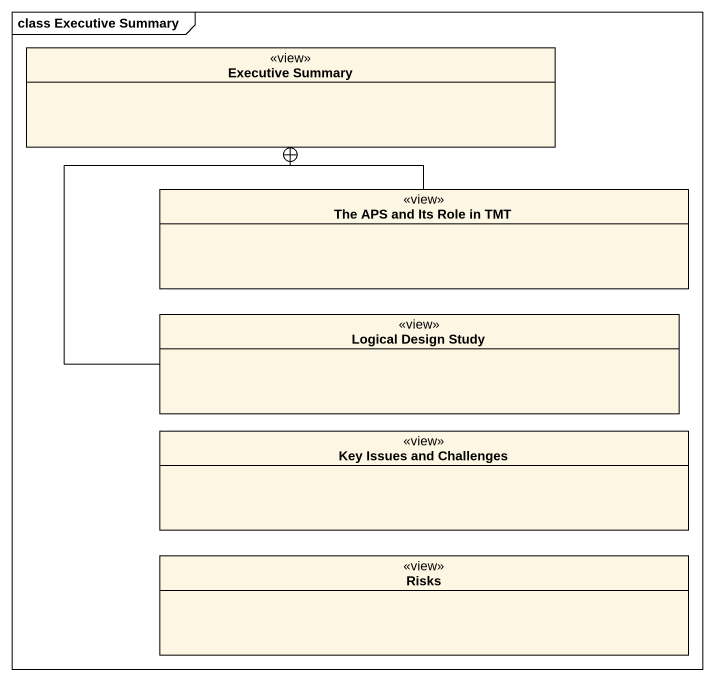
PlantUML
@startuml
mainframe class Executive Summary
hide circle
hide empty members
class "Executive Summary" as Executive_Summary <<view>>
class "The APS and Its Role in TMT" as The_APS_and_Its_Role_in_TMT <<view>>
class "Logical Design Study" as Logical_Design_Study <<view>>
class "Key Issues and Challenges" as Key_Issues_and_Challenges <<view>>
class Risks <<view>>
The_APS_and_Its_Role_in_TMT -up-+ Executive_Summary
Logical_Design_Study -up-+ Executive_Summary
@enduml
